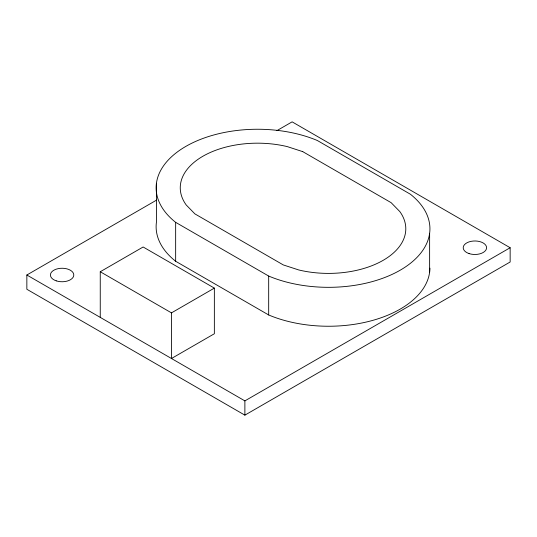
<?xml version="1.0" encoding="UTF-8"?>
<svg xmlns="http://www.w3.org/2000/svg" width="537" height="537" viewBox="0 0 537 537"><rect width="100%" height="100%" fill="white"/><g stroke="black" fill="none" stroke-linecap="round" stroke-linejoin="round"><path stroke-width="0.81" d="M276.897 130.639L292.121 121.852L510.15 247.732L510.15 261.996L244.879 415.148L26.85 289.268L26.85 275.004L156.582 200.1M100.251 271.749L143.131 246.993L214.357 288.114L214.357 333.745L171.478 358.501L171.478 312.87L100.251 271.749L100.251 317.38M171.478 312.87L214.357 288.114M26.85 275.004L244.879 400.884L510.15 247.732M175.653 222.345L268.681 276.052A101.419 58.553 0 0 0 400.226 270.178A101.419 58.553 0 0 0 410.402 194.233L317.374 140.526A101.419 58.553 0 0 0 185.829 146.4A101.419 58.553 0 0 0 175.653 222.345L175.653 261.264L268.681 314.971A101.419 58.553 0 0 0 374.074 320.005A101.419 58.553 0 0 0 429.929 268.158M429.627 233.293L429.627 272.205M268.681 276.052L268.681 314.971M244.879 400.884L244.879 415.148M156.428 183.285L156.428 222.204A101.419 58.553 0 0 0 175.653 261.264M302.754 151.642L287.282 146.614A77.288 44.625 0 0 0 202.892 156.247A77.288 44.625 0 0 0 186.205 204.966L194.918 213.901L283.301 264.929L298.773 269.963A77.288 44.625 0 0 0 383.163 260.324A77.288 44.625 0 0 0 399.85 211.605L391.137 202.671L302.754 151.642M469.056 253.578A11.693 6.753 0 0 0 486.596 247.732A11.693 6.753 0 0 0 469.056 241.885A11.693 6.753 0 0 0 469.056 253.578M56.251 280.851A11.693 6.753 0 0 0 73.791 275.004A11.693 6.753 0 0 0 56.251 269.158A11.693 6.753 0 0 0 56.251 280.851"/></g></svg>
